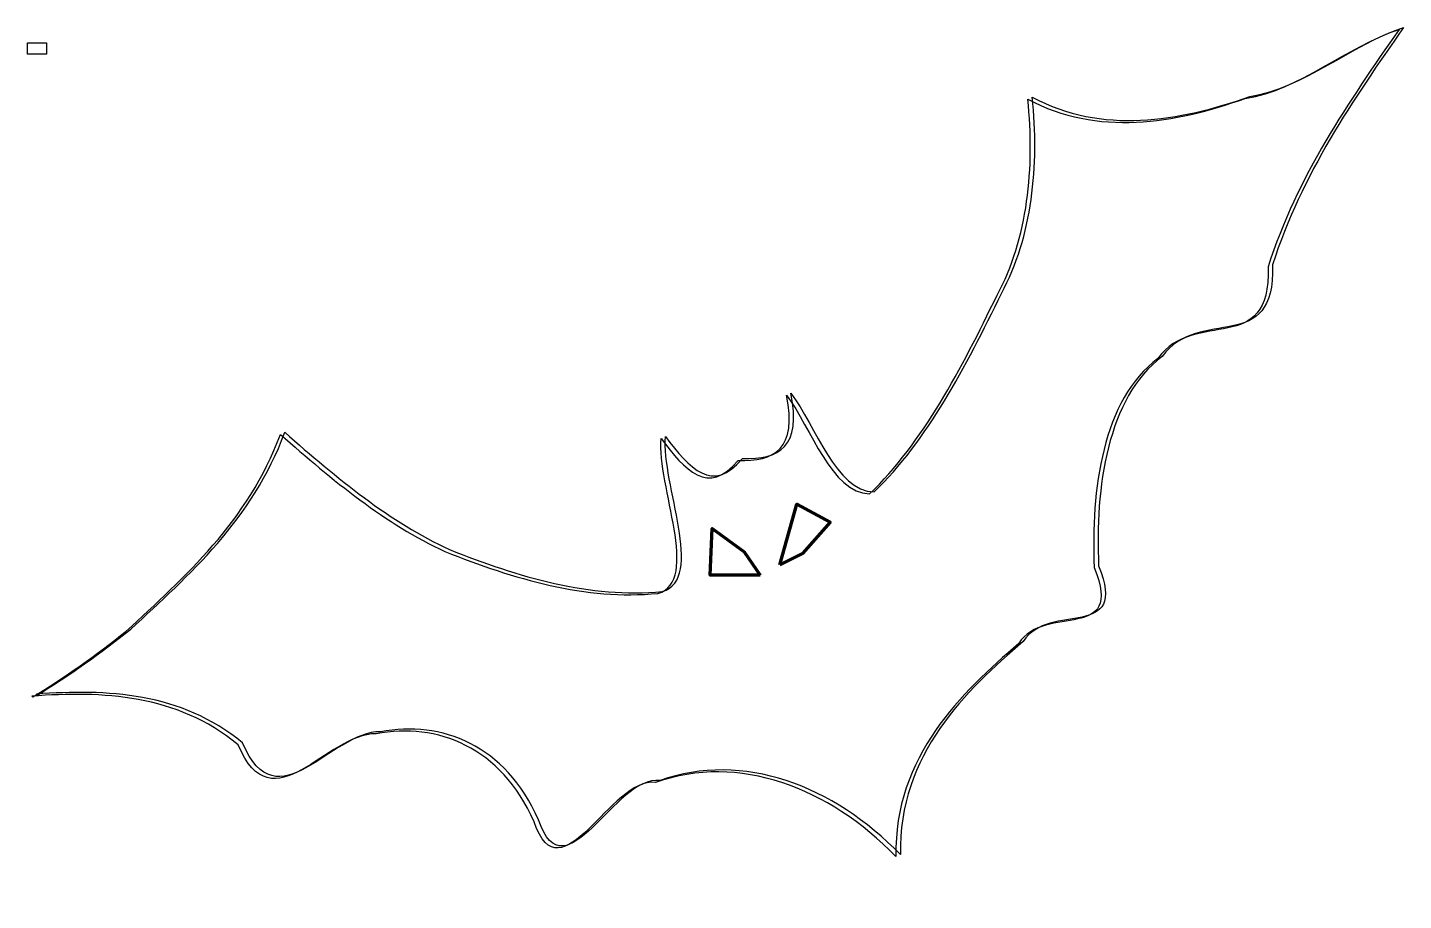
# Model space of a CAD drawing. Header units: centimetres. Extents: x -8.2 to 8.1, y -5.4 to 4.9.
import ezdxf

# ---------------------------------------------------------------- set-up
doc = ezdxf.new("R2010")
doc.units = ezdxf.units.CM
doc.header["$MEASUREMENT"] = 0
doc.header["$XCLIPFRAME"] = 0
doc.layers.add('Layer 1', color=7, linetype='Continuous')
picture_1 = doc.add_image_def('image1.jpg', size_in_pixel=(1153, 689))
picture_2 = doc.add_image_def('image2.jpg', size_in_pixel=(1153, 689))
picture_3 = doc.add_image_def('image3.jpg', size_in_pixel=(1153, 689))

msp = doc.modelspace()

# ---------------------------------------------------------------- linework, layer by layer
at = {"layer": 'Layer 1', "color": 8}
for points, knots in [([(-8.051, -2.978), (-7.224, -2.919), (-6.341, -2.954), (-5.616, -3.553), (-5.616, -3.553), (-5.206, -4.525), (-4.568, -3.414), (-3.984, -3.423), (-3.984, -3.423), (-3.263, -3.287), (-2.508, -3.578), (-2.119, -4.463), (-2.119, -4.463), (-1.798, -5.393), (-1.213, -3.927), (-0.682, -4), (-0.682, -4), (0.296, -3.648), (1.371, -4.061), (2.158, -4.875), (2.158, -4.875), (2.132, -3.692), (2.944, -2.926), (3.609, -2.357), (3.609, -2.357), (3.914, -1.876), (4.862, -2.364), (4.501, -1.461), (4.501, -1.461), (4.459, -0.551), (4.601, 0.528), (5.253, 1.011), (5.253, 1.011), (5.69, 1.617), (6.59, 1.006), (6.556, 2.094), (6.556, 2.094), (6.902, 3.173), (7.512, 4.048), (8.103, 4.898), (8.103, 4.898), (7.48, 4.694), (6.934, 4.182), (6.286, 4.084), (6.286, 4.084), (5.451, 3.784), (4.54, 3.636), (3.716, 4.074), (3.716, 4.074), (3.801, 3.271), (3.717, 2.425), (3.352, 1.757), (3.352, 1.757), (2.934, 0.895), (2.476, 0.014), (1.847, -0.59), (1.847, -0.59), (1.392, -0.574), (1.162, 0.182), (0.864, 0.579), (0.864, 0.579), (0.995, -0.06), (0.722, -0.21), (0.293, -0.193), (0.293, -0.193), (-0.06, -0.621), (-0.336, -0.311), (-0.617, 0.066), (-0.617, 0.066), (-0.667, -0.491), (-0.144, -1.625), (-0.655, -1.765), (-0.655, -1.765), (-1.505, -1.848), (-2.36, -1.594), (-3.171, -1.269), (-3.171, -1.269), (-3.869, -0.95), (-4.503, -0.425), (-5.116, 0.115), (-5.116, 0.115), (-5.498, -0.917), (-6.251, -1.576), (-6.936, -2.211), (-6.936, -2.211), (-7.295, -2.495), (-7.662, -2.76), (-8.042, -2.989), (-8.042, -2.989), (-8.042, -2.989), (-8.051, -2.978), (-8.051, -2.978)], [0, 0, 0, 0, 0.041667, 0.041667, 0.041667, 0.041667, 0.083333, 0.083333, 0.083333, 0.083333, 0.125, 0.125, 0.125, 0.125, 0.166667, 0.166667, 0.166667, 0.166667, 0.208333, 0.208333, 0.208333, 0.208333, 0.25, 0.25, 0.25, 0.25, 0.291667, 0.291667, 0.291667, 0.291667, 0.333333, 0.333333, 0.333333, 0.333333, 0.375, 0.375, 0.375, 0.375, 0.416667, 0.416667, 0.416667, 0.416667, 0.458333, 0.458333, 0.458333, 0.458333, 0.5, 0.5, 0.5, 0.5, 0.541667, 0.541667, 0.541667, 0.541667, 0.583333, 0.583333, 0.583333, 0.583333, 0.625, 0.625, 0.625, 0.625, 0.666667, 0.666667, 0.666667, 0.666667, 0.708333, 0.708333, 0.708333, 0.708333, 0.75, 0.75, 0.75, 0.75, 0.791667, 0.791667, 0.791667, 0.791667, 0.833333, 0.833333, 0.833333, 0.833333, 0.875, 0.875, 0.875, 0.875, 0.916667, 0.916667, 0.916667, 0.916667, 1, 1, 1, 1]), ([(-8.051, -2.978), (-8.051, -2.978), (-8.051, -2.978), (-8.051, -2.978), (-8.051, -2.978), (-8.051, -2.978), (-8.051, -2.978), (-8.051, -2.978)], [0, 0, 0, 0, 0.333333, 0.333333, 0.333333, 0.333333, 1, 1, 1, 1])]:
    msp.add_open_spline(points, degree=3, knots=knots, dxfattribs=at)
at = {"layer": 'Layer 1'}
for points, knots in [([(-8.103, -3.002), (-7.276, -2.942), (-6.393, -2.978), (-5.668, -3.576), (-5.668, -3.576), (-5.258, -4.549), (-4.62, -3.437), (-4.036, -3.447), (-4.036, -3.447), (-3.315, -3.311), (-2.56, -3.601), (-2.171, -4.486), (-2.171, -4.486), (-1.85, -5.417), (-1.265, -3.95), (-0.734, -4.023), (-0.734, -4.023), (0.244, -3.671), (1.319, -4.084), (2.106, -4.898), (2.106, -4.898), (2.08, -3.715), (2.892, -2.949), (3.557, -2.38), (3.557, -2.38), (3.862, -1.899), (4.81, -2.388), (4.449, -1.484), (4.449, -1.484), (4.407, -0.574), (4.549, 0.505), (5.201, 0.987), (5.201, 0.987), (5.637, 1.594), (6.538, 0.983), (6.504, 2.071), (6.504, 2.071), (6.85, 3.149), (7.46, 4.024), (8.051, 4.875), (8.051, 4.875), (7.428, 4.671), (6.882, 4.159), (6.234, 4.061), (6.234, 4.061), (5.399, 3.761), (4.488, 3.612), (3.664, 4.051), (3.664, 4.051), (3.748, 3.248), (3.664, 2.401), (3.3, 1.734), (3.3, 1.734), (2.882, 0.872), (2.424, -0.009), (1.795, -0.613), (1.795, -0.613), (1.339, -0.597), (1.11, 0.159), (0.812, 0.555), (0.812, 0.555), (0.943, -0.084), (0.669, -0.233), (0.24, -0.216), (0.24, -0.216), (-0.112, -0.644), (-0.388, -0.335), (-0.669, 0.043), (-0.669, 0.043), (-0.719, -0.514), (-0.197, -1.648), (-0.707, -1.788), (-0.707, -1.788), (-1.558, -1.872), (-2.412, -1.617), (-3.223, -1.293), (-3.223, -1.293), (-3.922, -0.974), (-4.555, -0.448), (-5.168, 0.091), (-5.168, 0.091), (-5.55, -0.94), (-6.303, -1.599), (-6.989, -2.234), (-6.989, -2.234), (-7.347, -2.519), (-7.715, -2.783), (-8.095, -3.012), (-8.095, -3.012), (-8.095, -3.012), (-8.103, -3.002), (-8.103, -3.002)], [0, 0, 0, 0, 0.041667, 0.041667, 0.041667, 0.041667, 0.083333, 0.083333, 0.083333, 0.083333, 0.125, 0.125, 0.125, 0.125, 0.166667, 0.166667, 0.166667, 0.166667, 0.208333, 0.208333, 0.208333, 0.208333, 0.25, 0.25, 0.25, 0.25, 0.291667, 0.291667, 0.291667, 0.291667, 0.333333, 0.333333, 0.333333, 0.333333, 0.375, 0.375, 0.375, 0.375, 0.416667, 0.416667, 0.416667, 0.416667, 0.458333, 0.458333, 0.458333, 0.458333, 0.5, 0.5, 0.5, 0.5, 0.541667, 0.541667, 0.541667, 0.541667, 0.583333, 0.583333, 0.583333, 0.583333, 0.625, 0.625, 0.625, 0.625, 0.666667, 0.666667, 0.666667, 0.666667, 0.708333, 0.708333, 0.708333, 0.708333, 0.75, 0.75, 0.75, 0.75, 0.791667, 0.791667, 0.791667, 0.791667, 0.833333, 0.833333, 0.833333, 0.833333, 0.875, 0.875, 0.875, 0.875, 0.916667, 0.916667, 0.916667, 0.916667, 1, 1, 1, 1]), ([(-8.103, -3.002), (-8.103, -3.002), (-8.103, -3.002), (-8.103, -3.002), (-8.103, -3.002), (-8.103, -3.002), (-8.103, -3.002), (-8.103, -3.002)], [0, 0, 0, 0, 0.333333, 0.333333, 0.333333, 0.333333, 1, 1, 1, 1])]:
    msp.add_open_spline(points, degree=3, knots=knots, dxfattribs=at)
at = {"layer": 'Layer 1', "color": 2, "lineweight": 80}
for points in [[(0.735, -1.452), (0.735, -1.452), (1, -1.315), (1, -1.315), (1, -1.315), (1, -1.315), (1.329, -0.948), (1.329, -0.948), (1.329, -0.948), (1.329, -0.948), (0.936, -0.733), (0.936, -0.733), (0.936, -0.733), (0.936, -0.733), (0.735, -1.452), (0.735, -1.452)], [(0.503, -1.571), (0.503, -1.571), (0.314, -1.296), (0.314, -1.296), (0.314, -1.296), (0.314, -1.296), (-0.065, -1.021), (-0.065, -1.021), (-0.065, -1.021), (-0.065, -1.021), (-0.088, -1.571), (-0.088, -1.571), (-0.088, -1.571), (-0.088, -1.571), (0.503, -1.571), (0.503, -1.571)]]:
    msp.add_open_spline(points, degree=3, knots=[0, 0, 0, 0, 0.2, 0.2, 0.2, 0.2, 0.4, 0.4, 0.4, 0.4, 0.6, 0.6, 0.6, 0.6, 1, 1, 1, 1], dxfattribs=at)

# ---------------------------------------------------------------- pictures from other files: only their frames are drawn
at = {"layer": 'Layer 1'}
image = msp.add_image(picture_1, insert=(-8.051, -4.915), size_in_units=(16.014, 9.569), dxfattribs=at)
image.set_boundary_path([(-8.05, -4.92), (7.96, 4.67)])
image.dxf.flags = 3
at = {"layer": 'Layer 1', "color": 2}
image = msp.add_image(picture_2, insert=(-8.051, -4.915), size_in_units=(16.014, 9.569), dxfattribs=at)
image.set_boundary_path([(-8.05, -4.92), (7.96, 4.67)])
image.dxf.flags = 3
image = msp.add_image(picture_3, insert=(-8.051, -4.915), size_in_units=(16.014, 9.569), dxfattribs=at)
image.set_boundary_path([(-8.05, -4.92), (7.96, 4.67)])
image.dxf.flags = 3

doc.saveas('drawing.dxf')
